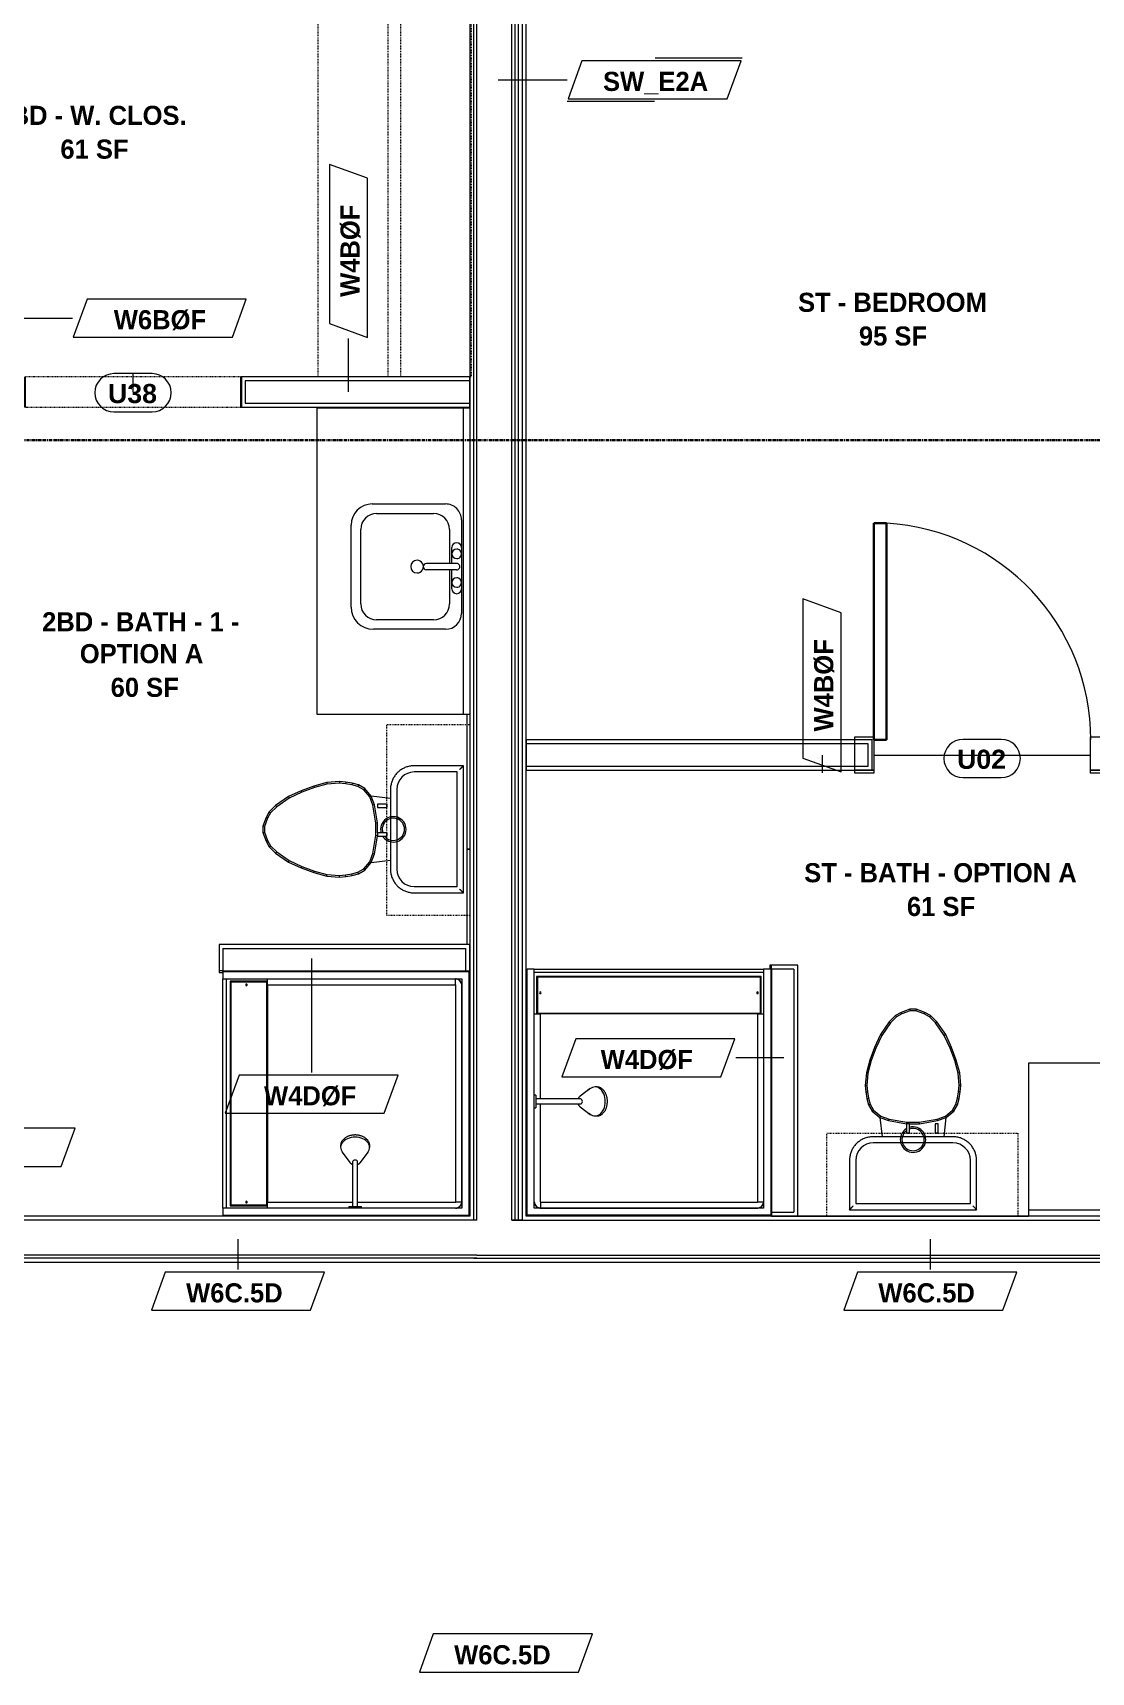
# Model space of a CAD drawing. Header units: inches. Extents: x -4058 to -1781, y 9814 to 12264.
# Drawn here: x -3411.8 to -3245.6, y 11653.8 to 11911.1 of the extents above; entities that cross this region are included whole.
import ezdxf

# ---------------------------------------------------------------- set-up
doc = ezdxf.new("R2010")
doc.units = ezdxf.units.IN
doc.header["$MEASUREMENT"] = 0
for name, pattern in [('Dash', [0.25, 0.125, -0.125]), ('Grid Line 1_2_', [0.875, 0.5, -0.125, 0.125, -0.125]), ('Overhead', [0.15625, 0.09375, -0.0625])]:
    doc.linetypes.add(name, pattern=pattern)
for name, color, linetype, lineweight in [('0-1', 7, 'Continuous', 5), ('A-AREA-IDEN', 2, 'Continuous', 9), ('A-DETL-GENF-3', 92, 'Overhead', 9), ('A-DETL-MEDM', 33, 'Continuous', 30), ('A-DOOR-3', 31, 'Continuous', 9), ('A-DOOR-4', 31, 'Continuous', 30), ('A-DOOR-IDEN', 31, 'Continuous', 9), ('A-FLOR-1', 7, 'Continuous', 9), ('A-FLOR-2', 192, 'Continuous', 9), ('A-WALL', 113, 'Continuous', 18), ('A-WALL-2', 250, 'Continuous', 18), ('A-WALL-3', 113, 'Continuous', 9), ('A-WALL-IDEN', 211, 'Continuous', 9), ('I-WALL-1', 7, 'Continuous', 9), ('P-SANR-FIXT', 6, 'Continuous', 9), ('Q-CASE', 31, 'Continuous', 9), ('Q-CASE-1', 31, 'Dash', 9), ('Q-CASE-HDLN', 31, 'Dash', 9), ('S-GRID-1', 1, 'Grid Line 1_2_', 30)]:
    doc.layers.add(name, color=color, linetype=linetype, lineweight=lineweight)
doc.styles.add('Arial_B', font='arialbd.ttf', dxfattribs={"height": 3})
doc.styles.add('Century Gothic_B', font='GOTHICB.TTF', dxfattribs={"height": 3})

# ---------------------------------------------------------------- blocks, each defined once
blk = doc.blocks.new('CTR - 1st Phase - Shell_rvt-1-UNIT PLANS - 2ND FLOOR')
at = {"layer": 'A-FLOR-1'}
for p, q in [((-3343.56, 11782.99), (-3343.16, 11782.99)), ((-3343.16, 11782.99), (-3343.56, 11782.99))]:
    blk.add_line(p, q, dxfattribs=at)
blk = doc.blocks.new('CTR - 1st Phase - Common Walls_rvt-1-UNIT PLANS - 2ND FLOOR')
at = {"layer": 'A-WALL-2'}
for p, q in [((-3342.54, 11725.36), (-3342.54, 12110.34)), ((-3342.04, 11725.36), (-3342.04, 12110.34)), ((-3336.54, 11725.36), (-3336.54, 12110.34)), ((-3336.04, 11725.36), (-3336.04, 12110.34)), ((-3335.54, 11725.36), (-3335.54, 12110.34)), ((-3334.91, 11725.36), (-3334.91, 12110.34)), ((-3342.54, 11724.74), (-3342.54, 11725.36)), ((-3342.04, 11724.74), (-3342.04, 11725.36)), ((-3336.54, 11724.74), (-3336.54, 11725.36)), ((-3336.04, 11724.74), (-3336.04, 11725.36)), ((-3335.54, 11724.74), (-3335.54, 11725.36)), ((-3334.91, 11724.74), (-3334.91, 11725.36)), ((-3343.16, 11724.74), (-3413.78, 11724.74)), ((-3342.54, 11724.74), (-3343.16, 11724.74)), ((-3342.04, 11724.74), (-3342.54, 11724.74)), ((-3336.04, 11724.74), (-3336.54, 11724.74)), ((-3336.54, 11724.74), (-3336.04, 11724.74)), ((-3335.54, 11724.74), (-3336.04, 11724.74)), ((-3336.04, 11724.74), (-3335.54, 11724.74)), ((-3334.91, 11724.74), (-3335.54, 11724.74)), ((-3335.54, 11724.74), (-3334.91, 11724.74)), ((-3334.91, 11724.74), (-3207.1, 11724.74)), ((-3343.16, 11718.74), (-3419.78, 11718.74)), ((-3343.16, 11719.24), (-3419.28, 11719.24)), ((-3342.04, 11719.24), (-3343.16, 11719.24)), ((-3342.54, 11718.74), (-3343.16, 11718.74)), ((-3342.54, 11718.74), (-3342.04, 11718.74)), ((-3342.04, 11718.74), (-3342.54, 11718.74)), ((-3342.04, 11719.24), (-3207.1, 11719.24)), ((-3342.04, 11718.74), (-3207.1, 11718.74))]:
    blk.add_line(p, q, dxfattribs=at)
at = {"layer": 'I-WALL-1'}
for p, q in [((-3343.16, 12110.34), (-3343.16, 11852.18)), ((-3334.29, 11764.11), (-3334.29, 12110.34)), ((-3343.16, 11804.18), (-3343.16, 11763.86)), ((-3381.91, 11725.36), (-3413.16, 11725.36)), ((-3207.1, 11725.36), (-3295.79, 11725.36)), ((-3420.41, 11718.11), (-3343.16, 11718.11)), ((-3343.16, 11718.11), (-3342.54, 11718.11)), ((-3342.54, 11718.11), (-3207.1, 11718.11))]:
    blk.add_line(p, q, dxfattribs=at)
blk = doc.blocks.new('CTR - 1st Phase - Structure_rvt-1-UNIT PLANS - 2ND FLOOR')
at = {"layer": 'S-GRID-1'}
blk.add_line((-1781.27, 11847.19), (-4041.78, 11847.19), dxfattribs=at)
blk = doc.blocks.new('Door-Opening - CLEAR OPENING - 34_ x 80_-3922092-UNIT PLANS - 2ND FLOOR')
at = {"layer": 'A-DETL-GENF-3'}
for p, q in [((16.68, 2.37), (-17.32, 2.37)), ((-17.32, -2.38), (16.68, -2.38))]:
    blk.add_line(p, q, dxfattribs=at)
at = {"layer": 'A-DETL-MEDM'}
for p, q in [((-17.32, 2.37), (-17.32, -2.38)), ((16.68, -2.38), (16.68, 2.37))]:
    blk.add_line(p, q, dxfattribs=at)
blk = doc.blocks.new('M_Sink Vanity-Square - 500 x 440mm-1372835-UNIT PLANS - 2ND FLOOR')
at = {"layer": 'P-SANR-FIXT'}
for p, q in [((-5.72, 10.23), (7.14, 10.23)), ((-5.22, 8.73), (6.46, 8.73)), ((-9.22, -4.59), (-9.22, 6.73)), ((-7.72, -2.72), (-7.72, 6.23)), ((8.96, 6.23), (8.96, -2.72)), ((10.46, 6.91), (10.46, -4.59)), ((0.12, -6.33), (0.12, -1.59)), ((1.12, -6.33), (1.12, -1.59)), ((7.96, -7.09), (-6.72, -7.09)), ((0.12, -5.22), (-5.22, -5.22)), ((-2.88, -5.59), (0.12, -5.59)), ((3.62, -7.09), (-2.88, -7.09)), ((6.46, -5.22), (1.12, -5.22)), ((1.12, -5.59), (3.62, -5.59))]:
    blk.add_line(p, q, dxfattribs=at)
for centre, radius, start, end in [((-5.72, 6.73), 3.5, 90, 180), ((-5.22, 6.23), 2.5, 90, 180), ((6.46, 6.23), 2.5, 360, 90), ((7.14, 6.91), 3.32, 360, 90), ((0.62, -0.13), 1, 360, 180), ((0.62, -0.13), 1, 180, 0), ((0.62, -1.59), 0.5, 360, 180), ((-6.72, -4.59), 2.5, 180, 270), ((-5.22, -2.72), 2.5, 180, 270), ((6.46, -2.72), 2.5, 270, 360), ((7.96, -4.59), 2.5, 270, 0), ((-2.88, -6.34), 0.75, 90, 270), ((-1.88, -6.34), 0.75, 360, 180), ((-1.88, -6.34), 0.75, 180, 0), ((0.62, -6.33), 0.5, 180, 0), ((2.62, -6.34), 0.75, 0, 180), ((2.62, -6.34), 0.75, 180, 0), ((3.62, -6.34), 0.75, 270, 90)]:
    blk.add_arc(centre, radius, start, end, dxfattribs=at)
blk = doc.blocks.new('Toilet-Domestic-3D - Toilet-Domestic-3D-1352612-UNIT PLANS - 2ND FLOOR')
at = {"layer": 'P-SANR-FIXT'}
for p, q in [((-9.98, 19.48), (-9.98, 11.75)), ((9.98, 19.48), (-9.98, 19.48)), ((-9.86, 19.36), (-9.98, 19.48)), ((9, 18.5), (-9, 18.5)), ((-9, 18.5), (-9, 11.75)), ((-9, 18.5), (-9, 11.75)), ((9, 18.5), (-9, 18.5)), ((9, 11.75), (9, 18.5)), ((9, 11.75), (9, 18.5)), ((9.98, 19.48), (9.86, 19.36)), ((9.98, 11.75), (9.98, 19.48)), ((-6.25, 9), (6.25, 9)), ((-6.25, 9), (6.25, 9)), ((-6.25, 8.02), (6.25, 8.02)), ((-4.86, 8.02), (-5.21, 5)), ((5.21, 5), (4.86, 8.02)), ((-3.84, 5.5), (-5.21, 5)), ((-3.77, 5.26), (-5.08, 4.78)), ((-1, 6), (-3.84, 5.5)), ((-3.84, 5.5), (-3.77, 5.26)), ((-0.98, 5.75), (-3.77, 5.26)), ((-1, 6), (-0.98, 5.75)), ((0.56, 6), (-1, 6)), ((0.98, 5.75), (-0.98, 5.75)), ((1, 5.98), (0.98, 5.75)), ((3.77, 5.26), (0.98, 5.75)), ((3.84, 5.5), (1.05, 5.99)), ((3.84, 5.5), (3.77, 5.26)), ((5.08, 4.78), (3.77, 5.26)), ((5.21, 5), (3.84, 5.5)), ((-6.97, 3), (-7.24, 2)), ((-6.73, 2.9), (-6.99, 1.95)), ((-6.4, 4), (-6.97, 3)), ((-6.97, 3), (-6.73, 2.9)), ((-6.21, 3.84), (-6.73, 2.9)), ((-5.21, 5), (-6.4, 4)), ((-6.21, 3.84), (-6.4, 4)), ((-5.08, 4.78), (-6.21, 3.84)), ((-5.21, 5), (-5.08, 4.78)), ((5.21, 5), (5.08, 4.78)), ((6.21, 3.84), (5.08, 4.78)), ((6.4, 4), (5.21, 5)), ((6.4, 4), (6.21, 3.84)), ((6.73, 2.9), (6.21, 3.84)), ((6.97, 3), (6.4, 4)), ((6.97, 3), (6.73, 2.9)), ((6.99, 1.95), (6.73, 2.9)), ((7.24, 2), (6.97, 3)), ((-7.41, 1), (-7.5, 0)), ((-7.24, 2), (-7.41, 1)), ((-7.41, 1), (-7.16, 0.96)), ((-7.16, 0.96), (-7.25, 0)), ((-7.24, 2), (-6.99, 1.95)), ((-6.99, 1.95), (-7.16, 0.96)), ((7.24, 2), (6.99, 1.95)), ((7.16, 0.96), (6.99, 1.95)), ((7.41, 1), (7.16, 0.96)), ((7.25, 0), (7.16, 0.96)), ((7.41, 1), (7.24, 2)), ((7.5, 0), (7.25, 0)), ((7.5, 0), (7.41, 1)), ((-7.5, 0), (-7.25, 0)), ((-7.5, 0), (-7.33, -1.99)), ((-7.33, -1.99), (-7.08, -1.95)), ((-7.33, -1.99), (-6.79, -4)), ((-7.25, 0), (-7.08, -1.95)), ((-7.08, -1.95), (-6.55, -3.92)), ((6.55, -3.92), (7.08, -1.95)), ((6.79, -4), (7.33, -1.99)), ((7.08, -1.95), (7.25, 0)), ((7.33, -1.99), (7.08, -1.95)), ((7.33, -1.99), (7.5, 0)), ((-6.79, -4), (-6.55, -3.92)), ((-6.79, -4), (-6.06, -6)), ((-6.55, -3.92), (-5.83, -5.9)), ((5.83, -5.9), (6.55, -3.92)), ((6.06, -6), (6.79, -4)), ((6.79, -4), (6.55, -3.92)), ((-6.06, -6), (-5.83, -5.9)), ((-6.06, -6), (-5.13, -8)), ((-5.83, -5.9), (-4.91, -7.88)), ((4.91, -7.88), (5.83, -5.9)), ((5.13, -8), (6.06, -6)), ((6.06, -6), (5.83, -5.9)), ((-5.13, -8), (-4.91, -7.88)), ((-5.13, -8), (-3.74, -10)), ((-4.91, -7.88), (-3.55, -9.84)), ((-3.74, -10), (-3.55, -9.84)), ((-3.74, -10), (-2.74, -11)), ((-3.55, -9.84), (-2.59, -10.8)), ((2.59, -10.8), (3.55, -9.84)), ((2.74, -11), (3.74, -10)), ((3.55, -9.84), (4.91, -7.88)), ((3.74, -10), (3.55, -9.84)), ((3.74, -10), (5.13, -8)), ((5.13, -8), (4.91, -7.88)), ((-2.74, -11), (-2.59, -10.8)), ((-2.74, -11), (-1.87, -11.5)), ((-2.59, -10.8), (-1.77, -11.27)), ((-1.87, -11.5), (-1.77, -11.27)), ((-1.87, -11.5), (-0.5, -12)), ((-1.77, -11.27), (-0.46, -11.75)), ((-0.5, -12), (-0.46, -11.75)), ((-0.5, -12), (0.5, -12)), ((-0.46, -11.75), (0.46, -11.75)), ((0.46, -11.75), (1.77, -11.27)), ((0.5, -12), (0.46, -11.75)), ((0.5, -12), (1.87, -11.5)), ((1.77, -11.27), (2.59, -10.8)), ((1.87, -11.5), (1.77, -11.27)), ((1.87, -11.5), (2.74, -11)), ((2.74, -11), (2.59, -10.8))]:
    blk.add_line(p, q, dxfattribs=at)
at = {"layer": 'P-SANR-FIXT', "flags": 128}
for points in [[(-9.98, 11.75), (-9.97, 11.6), (-9.97, 11.45), (-9.95, 11.3), (-9.93, 11.16), (-9.9, 11.01), (-9.87, 10.86), (-9.83, 10.72), (-9.79, 10.58), (-9.74, 10.44), (-9.68, 10.3), (-9.62, 10.16), (-9.56, 10.03), (-9.48, 9.9), (-9.41, 9.77), (-9.33, 9.65), (-9.24, 9.52), (-9.15, 9.41), (-9.05, 9.29), (-8.95, 9.18), (-8.85, 9.08), (-8.74, 8.97), (-8.62, 8.88), (-8.51, 8.78), (-8.39, 8.7), (-8.26, 8.61), (-8.14, 8.54), (-8.01, 8.46), (-7.87, 8.4), (-7.74, 8.33), (-7.6, 8.28), (-7.46, 8.22), (-7.32, 8.18), (-7.17, 8.14), (-7.03, 8.11), (-6.88, 8.08), (-6.74, 8.05), (-6.59, 8.04), (-6.44, 8.03), (-6.29, 8.02), (-6.25, 8.02)], [(6.25, 8.02), (6.4, 8.03), (6.55, 8.03), (6.7, 8.05), (6.84, 8.07), (6.99, 8.1), (7.14, 8.13), (7.28, 8.17), (7.42, 8.21), (7.56, 8.26), (7.7, 8.32), (7.84, 8.38), (7.97, 8.44), (8.1, 8.52), (8.23, 8.59), (8.35, 8.67), (8.48, 8.76), (8.59, 8.85), (8.71, 8.95), (8.82, 9.05), (8.92, 9.15), (9.03, 9.26), (9.12, 9.38), (9.22, 9.49), (9.3, 9.61), (9.39, 9.74), (9.46, 9.86), (9.54, 9.99), (9.6, 10.13), (9.67, 10.26), (9.72, 10.4), (9.78, 10.54), (9.82, 10.68), (9.86, 10.83), (9.89, 10.97), (9.92, 11.12), (9.95, 11.26), (9.96, 11.41), (9.97, 11.56), (9.98, 11.71), (9.98, 11.75)]]:
    blk.add_lwpolyline(points, dxfattribs=at)
at = {"layer": 'P-SANR-FIXT'}
for centre, radius, start, end in [((-6.25, 11.75), 2.75, 180, 270), ((-6.25, 11.75), 2.75, 180, 270), ((0, 8.48), 2, 360, 286.863), ((6.25, 11.75), 2.75, 270, 360), ((6.25, 11.75), 2.75, 270, 360), ((0, 8.48), 1.75, 360, 289.017), ((0, 8.48), 2, 302.0714, 360), ((0, 8.48), 1.75, 308.7554, 360)]:
    blk.add_arc(centre, radius, start, end, dxfattribs=at)
for points in [[(-9.98, 19.48), (-9.98, 19.48), (-9.98, 19.48), (-9.98, 19.48)], [(9.98, 19.48), (9.98, 19.48), (9.98, 19.48), (9.98, 19.48)]]:
    blk.add_open_spline(points, degree=3, dxfattribs=at)
for points, knots in [([(-9.37, 18.87), (-9.41, 18.91), (-9.47, 18.97), (-9.55, 19.05), (-9.6, 19.1), (-9.66, 19.16), (-9.71, 19.21), (-9.75, 19.25), (-9.78, 19.28), (-9.8, 19.3), (-9.82, 19.32), (-9.85, 19.35), (-9.86, 19.36), (-9.86, 19.36)], [0, 0, 0, 0, 0.166667, 0.25, 0.333333, 0.416667, 0.5, 0.583333, 0.666667, 0.708333, 0.75, 0.833333, 1, 1, 1, 1]), ([(9.86, 19.36), (9.86, 19.36), (9.85, 19.35), (9.82, 19.32), (9.8, 19.3), (9.78, 19.28), (9.75, 19.25), (9.71, 19.21), (9.66, 19.16), (9.6, 19.1), (9.55, 19.05), (9.47, 18.97), (9.41, 18.91), (9.37, 18.87)], [-1, -1, -1, -1, -0.833333, -0.75, -0.708333, -0.666667, -0.583333, -0.5, -0.416667, -0.333333, -0.25, -0.166667, 0, 0, 0, 0])]:
    blk.add_open_spline(points, degree=3, knots=knots, dxfattribs=at)
blk = doc.blocks.new('Bath Vanity - Bath Vanity 48_-3150017-UNIT PLANS - 2ND FLOOR')
at = {"layer": 'Q-CASE'}
for p, q in [((24.74, 24), (-23.26, 24)), ((-23.26, 24), (-23.26, 1)), ((24.74, 1), (24.74, 24))]:
    blk.add_line(p, q, dxfattribs=at)
blk = doc.blocks.new('BATHROOM MIRROR - BATHROOM MIRROR 48_-3123886-UNIT PLANS - 2ND FLOOR')
at = {"layer": 'Q-CASE'}
for p, q in [((-23.26, -23), (24.74, -23)), ((-23.26, -23), (-23.26, -24)), ((24.74, -24), (24.74, -23)), ((24.74, -24), (-23.26, -24))]:
    blk.add_line(p, q, dxfattribs=at)
blk = doc.blocks.new('300 Series Wall Hung Cabinet_326 - 30_-2909953-UNIT PLANS - 2ND FLOOR')
at = {"layer": 'Q-CASE'}
for p, q in [((-2.01, 14.69), (-2.5, 14.69)), ((-2.5, 14.69), (-2.5, 13.19)), ((-2.01, 13.19), (-2.5, 13.19)), ((-2.01, 13.19), (-2.01, 14.69)), ((2.49, 14.69), (2, 14.69)), ((2, 14.69), (2, 13.19)), ((2.49, 13.19), (2, 13.19)), ((2.49, 13.19), (2.49, 14.69))]:
    blk.add_line(p, q, dxfattribs=at)
at = {"layer": 'Q-CASE-1'}
for p, q in [((-15, 0.19), (-15, 13.19)), ((-15, 13.19), (15, 13.19)), ((15, 13.19), (15, 0.19)), ((15, 0.19), (-15, 0.19))]:
    blk.add_line(p, q, dxfattribs=at)
blk = doc.blocks.new('OD_CW_Closet - OD_CW_Closet-3801314-UNIT PLANS - 2ND FLOOR')
at = {"layer": 'Q-CASE-HDLN'}
for p, q in [((0.74, -24), (0.74, 0)), ((0.74, 0), (80.99, 0)), ((80.99, 0), (80.99, -24)), ((0.74, -11), (80.99, -11)), ((0.74, -13), (80.99, -13)), ((80.99, -24), (0.74, -24))]:
    blk.add_line(p, q, dxfattribs=at)
blk = doc.blocks.new('SWING - SINGLE - FLUSH - SWING - FLUSH - 2-10 x 6-8 - PRIVACY-4346070-UNIT PLANS - 2ND FLOOR')
at = {"layer": 'A-DOOR-3'}
for p, q in [((-20, 2.37), (-20, 2.87)), ((-20, 2.87), (-17, 2.87)), ((-17, 2.87), (-17, 2.37)), ((17, 2.37), (17, 2.87)), ((17, 2.87), (20, 2.87)), ((20, 2.87), (20, 2.37)), ((-20, 2.37), (-17, 2.37)), ((-20, -2.88), (-20, 2.37)), ((-17, 2.37), (-20, 2.37)), ((-17, 2.37), (-17, -2.88)), ((17, 2.37), (20, 2.37)), ((17, -2.88), (17, 2.37)), ((20, 2.37), (17, 2.37)), ((20, 2.37), (20, -2.88)), ((-17, -2.88), (-20, -2.88)), ((20, -2.88), (17, -2.88))]:
    blk.add_line(p, q, dxfattribs=at)
blk.add_arc((17, -2.38), 34.07, 180, 266.6343, dxfattribs=at)
at = {"layer": 'A-DOOR-4'}
for p, q in [((15, -2.38), (15, -36.38)), ((17, -2.38), (15, -2.38)), ((17, -2.38), (17, -36.38)), ((17, -36.38), (15, -36.38))]:
    blk.add_line(p, q, dxfattribs=at)
blk = doc.blocks.new('The Shower - The Shower-V42-UNIT PLANS - 2ND FLOOR')
at = {"layer": 'P-SANR-FIXT'}
for p, q in [((0, -0.5), (38.5, -0.5)), ((0, -39.25), (0, -0.5)), ((0.12, -39.25), (0.12, -0.63)), ((0.12, -0.63), (38.38, -0.63)), ((1.25, -39.25), (1.25, -1.75)), ((1.25, -1.75), (37.25, -1.75)), ((1.3, -2.43), (1.28, -2.51)), ((1.42, -2.2), (1.4, -2.23)), ((1.58, -2.01), (1.51, -2.08)), ((1.73, -1.9), (1.7, -1.92)), ((2.01, -1.78), (1.93, -1.8)), ((36.25, -1.77), (2.25, -1.77)), ((36.25, -1.77), (36.25, -1.75)), ((36.57, -1.8), (36.49, -1.78)), ((36.8, -1.92), (36.77, -1.9)), ((36.99, -2.08), (36.92, -2.01)), ((37.1, -2.23), (37.08, -2.2)), ((37.22, -2.51), (37.2, -2.43)), ((37.25, -1.75), (37.25, -17.52)), ((38.38, -0.63), (38.38, -39.25)), ((38.5, -0.5), (38.5, -39.25)), ((2.2, -32.27), (2.2, -2.75)), ((36.25, -2.7), (2.25, -2.7)), ((36.3, -18.11), (36.3, -2.75)), ((36.3, -32.27), (36.3, -18.89)), ((37.25, -19.48), (37.25, -39.25)), ((1.62, -32.27), (1.62, -38.13)), ((36.75, -32.38), (1.75, -32.38)), ((1.75, -32.38), (1.75, -38)), ((2.2, -32.27), (36.3, -32.27)), ((36.75, -38), (36.75, -32.38)), ((36.88, -38.13), (36.88, -32.27)), ((1.62, -38.13), (36.88, -38.13)), ((1.75, -38), (36.75, -38)), ((0.12, -39.25), (0, -39.25)), ((0.12, -39.25), (1.25, -39.25)), ((1.25, -38.75), (37.25, -38.75)), ((1.25, -39.25), (1.25, -38.75)), ((37.25, -39.25), (1.25, -39.25)), ((37.25, -38.75), (37.25, -39.25)), ((37.25, -39.25), (38.38, -39.25)), ((38.5, -39.25), (38.38, -39.25))]:
    blk.add_line(p, q, dxfattribs=at)
for centre, radius, start, end in [((2.25, -2.75), 1, 90, 180), ((36.25, -2.75), 1, 0, 90), ((2.2, -35.56), 0.125, 0, 180), ((2.2, -35.56), 0.125, 180, 0), ((36.3, -35.56), 0.125, 0, 180), ((36.3, -35.56), 0.125, 180, 0)]:
    blk.add_arc(centre, radius, start, end, dxfattribs=at)
for centre, major_axis, start_param, end_param in [((2.2, -32.28), (0.95, 0), 1.570796, 3.141593), ((36.3, -32.28), (-0.95, 0), 3.141593, 4.712389)]:
    blk.add_ellipse(centre, major_axis=major_axis, ratio=0.019505, start_param=start_param, end_param=end_param, dxfattribs=at)
for points, knots in [([(2.25, -1.77), (2.19, -1.77), (2.06, -1.78), (1.8, -1.86), (1.53, -2.04), (1.34, -2.32), (1.26, -2.57), (1.25, -2.7), (1.25, -2.77)], [-0.001856, -0.001856, -0.001856, -0.001856, 0.123376, 0.248608, 0.499072, 0.749536, 0.874768, 1, 1, 1, 1]), ([(1.38, -2.25), (1.41, -2.21), (1.47, -2.12), (1.55, -2.04), (1.59, -2)], [-0.666048, -0.666048, -0.666048, -0.666048, -0.5714286, -0.4597287, -0.4597287, -0.4597287, -0.4597287]), ([(1.75, -1.88), (1.77, -1.87), (1.86, -1.82), (2.03, -1.77), (2.17, -1.75), (2.25, -1.75)], [-0.332096, -0.332096, -0.332096, -0.332096, -0.2857143, -0.1428571, 0, 0, 0, 0]), ([(36.25, -1.75), (36.31, -1.75), (36.42, -1.76), (36.59, -1.8), (36.7, -1.85), (36.75, -1.88)], [-1, -1, -1, -1, -0.8928571, -0.7857143, -0.6665409, -0.6665409, -0.6665409, -0.6665409]), ([(37.25, -2.77), (37.25, -2.7), (37.24, -2.57), (37.16, -2.32), (36.98, -2.04), (36.7, -1.86), (36.45, -1.78), (36.32, -1.77), (36.25, -1.77)], [-0.001856, -0.001856, -0.001856, -0.001856, 0.123376, 0.248608, 0.499072, 0.749536, 0.874768, 1, 1, 1, 1]), ([(36.75, -1.88), (36.79, -1.91), (36.89, -1.97), (36.97, -2.05), (37.01, -2.11)], [-0.666048, -0.666048, -0.666048, -0.666048, -0.5714286, -0.4462442, -0.4462442, -0.4462442, -0.4462442]), ([(37.12, -2.25), (37.13, -2.27), (37.16, -2.33), (37.18, -2.38), (37.19, -2.42)], [-0.332096, -0.332096, -0.332096, -0.332096, -0.2857143, -0.2167295, -0.2167295, -0.2167295, -0.2167295]), ([(2.25, -2.7), (2.24, -2.7), (2.24, -2.7), (2.23, -2.7), (2.22, -2.71), (2.22, -2.71), (2.21, -2.72), (2.21, -2.73), (2.2, -2.74), (2.2, -2.74), (2.2, -2.75), (2.2, -2.75)], [-1, -1, -1, -1, -0.833333, -0.75, -0.666667, -0.583333, -0.416667, -0.333333, -0.208333, -0.083333, 0, 0, 0, 0]), ([(36.3, -2.75), (36.3, -2.74), (36.3, -2.74), (36.3, -2.73), (36.29, -2.72), (36.29, -2.72), (36.28, -2.71), (36.27, -2.71), (36.26, -2.7), (36.26, -2.7), (36.25, -2.7), (36.25, -2.7)], [-1, -1, -1, -1, -0.833333, -0.75, -0.666667, -0.583333, -0.416667, -0.333333, -0.208333, -0.083333, 0, 0, 0, 0])]:
    blk.add_open_spline(points, degree=3, knots=knots, dxfattribs=at)
for points in [[(1.35, -2.32), (1.36, -2.3), (1.37, -2.27), (1.38, -2.25)], [(1.63, -1.97), (1.67, -1.94), (1.71, -1.91), (1.75, -1.88)], [(36.25, -2.7), (36.25, -2.62), (36.25, -2.45), (36.25, -2.22), (36.25, -2.03), (36.25, -1.88), (36.25, -1.82), (36.25, -1.8)], [(37.05, -2.15), (37.07, -2.18), (37.09, -2.21), (37.12, -2.25)], [(1.25, -2.75), (1.25, -2.74), (1.25, -2.72), (1.25, -2.71)], [(2.2, -2.75), (2.12, -2.75), (1.95, -2.75), (1.72, -2.75), (1.52, -2.76), (1.37, -2.76), (1.27, -2.76), (1.25, -2.77), (1.25, -2.77)], [(37.25, -2.67), (37.25, -2.7), (37.25, -2.72), (37.25, -2.75)]]:
    blk.add_open_spline(points, degree=3, dxfattribs=at)
blk = doc.blocks.new('Shower Head - Shower Head-3260035-UNIT PLANS - 2ND FLOOR')
at = {"layer": 'P-SANR-FIXT'}
for p, q in [((-2.28, 9.81), (-2.28, 9.54)), ((-2.02, 8.78), (-0.84, 7.19)), ((0.84, 7.19), (2.02, 8.78)), ((2.28, 9.54), (2.28, 9.81)), ((-0.39, 7.27), (-0.39, 6.01)), ((0.39, 6.01), (0.39, 7.27)), ((-0.98, 0.26), (-0.98, 0)), ((-0.98, 0.26), (0.98, 0.26)), ((-0.39, 1), (-0.39, 0.26)), ((0.39, 0.26), (0.39, 1)), ((0.98, 0), (0.98, 0.26)), ((0.98, 0), (-0.98, 0))]:
    blk.add_line(p, q, dxfattribs=at)
at = {"layer": 'P-SANR-FIXT', "flags": 128}
for points in [[(0, 11.49), (-0.09, 11.49), (-0.18, 11.48), (-0.27, 11.48), (-0.35, 11.47), (-0.44, 11.46), (-0.53, 11.44), (-0.62, 11.43), (-0.7, 11.41), (-0.79, 11.39), (-0.87, 11.36), (-0.95, 11.34), (-1.03, 11.31), (-1.11, 11.28), (-1.19, 11.25), (-1.26, 11.21), (-1.34, 11.17), (-1.41, 11.13), (-1.48, 11.09), (-1.55, 11.05), (-1.61, 11), (-1.68, 10.95), (-1.74, 10.9), (-1.8, 10.85), (-1.85, 10.8), (-1.9, 10.74), (-1.95, 10.69), (-2, 10.63), (-2.04, 10.57), (-2.08, 10.51), (-2.12, 10.44), (-2.15, 10.38), (-2.18, 10.31), (-2.21, 10.25), (-2.23, 10.18), (-2.25, 10.11), (-2.26, 10.04), (-2.27, 9.97), (-2.28, 9.9), (-2.28, 9.83), (-2.28, 9.81)], [(2.28, 9.81), (2.28, 9.88), (2.28, 9.95), (2.27, 10.02), (2.25, 10.09), (2.24, 10.16), (2.21, 10.23), (2.19, 10.3), (2.16, 10.36), (2.13, 10.43), (2.09, 10.49), (2.05, 10.55), (2.01, 10.61), (1.97, 10.67), (1.92, 10.73), (1.86, 10.79), (1.81, 10.84), (1.75, 10.89), (1.69, 10.94), (1.63, 10.99), (1.57, 11.04), (1.5, 11.08), (1.43, 11.12), (1.36, 11.16), (1.28, 11.2), (1.21, 11.24), (1.13, 11.27), (1.05, 11.3), (0.97, 11.33), (0.89, 11.36), (0.81, 11.38), (0.72, 11.4), (0.64, 11.42), (0.55, 11.44), (0.47, 11.45), (0.38, 11.46), (0.29, 11.47), (0.2, 11.48), (0.11, 11.49), (0.02, 11.49), (0, 11.49)], [(-0.84, 7.19), (-0.81, 7.16), (-0.79, 7.13), (-0.76, 7.1), (-0.73, 7.08), (-0.7, 7.05), (-0.68, 7.03), (-0.65, 7.01), (-0.62, 6.98), (-0.59, 6.97), (-0.56, 6.95), (-0.53, 6.93), (-0.49, 6.91), (-0.46, 6.9), (-0.43, 6.89), (-0.4, 6.87)], [(-0.39, 6.01), (-0.39, 5.81), (-0.39, 5.6), (-0.39, 5.38), (-0.39, 5.15), (-0.39, 4.92), (-0.39, 4.68), (-0.39, 4.43), (-0.39, 4.18), (-0.39, 3.93), (-0.39, 3.67), (-0.39, 3.4), (-0.39, 3.13), (-0.39, 2.86), (-0.39, 2.59), (-0.39, 2.31), (-0.39, 2.03), (-0.39, 1.75), (-0.39, 1.46), (-0.39, 1.18), (-0.39, 1)], [(0.39, 6.87), (0.43, 6.88), (0.46, 6.9), (0.49, 6.91), (0.52, 6.93), (0.55, 6.94), (0.58, 6.96), (0.61, 6.98), (0.64, 7), (0.67, 7.03), (0.7, 7.05), (0.73, 7.07), (0.76, 7.1), (0.78, 7.13), (0.81, 7.16), (0.83, 7.19), (0.84, 7.19)], [(0.39, 1), (0.39, 1.29), (0.39, 1.57), (0.39, 1.85), (0.39, 2.13), (0.39, 2.41), (0.39, 2.69), (0.39, 2.96), (0.39, 3.23), (0.39, 3.5), (0.39, 3.76), (0.39, 4.02), (0.39, 4.27), (0.39, 4.52), (0.39, 4.77), (0.39, 5), (0.39, 5.23), (0.39, 5.46), (0.39, 5.67), (0.39, 5.88), (0.39, 6.01)]]:
    blk.add_lwpolyline(points, dxfattribs=at)
at = {"layer": 'P-SANR-FIXT'}
for centre, major_axis, start_param, end_param in [((0, 9.54), (-2.28, 0), 4.712389, 6.956384), ((0, 9.54), (2.28, 0), 5.609987, 7.853982), ((0, 7.27), (-0.394, 0), 4.712389, 6.283185), ((0, 7.27), (0.394, 0), 0, 1.570796)]:
    blk.add_ellipse(centre, major_axis=major_axis, ratio=0.707107, start_param=start_param, end_param=end_param, dxfattribs=at)
blk = doc.blocks.new('The Shower - The Shower-4050272-UNIT PLANS - 2ND FLOOR')
at = {"layer": 'P-SANR-FIXT'}
for p, q in [((0, -0.5), (38.5, -0.5)), ((0, -39.25), (0, -0.5)), ((0.12, -39.25), (0.12, -0.63)), ((0.12, -0.63), (38.38, -0.63)), ((1.25, -39.25), (1.25, -1.75)), ((1.25, -1.75), (37.25, -1.75)), ((1.3, -2.43), (1.28, -2.51)), ((1.38, -2.26), (1.37, -2.28)), ((1.42, -2.2), (1.4, -2.23)), ((1.58, -2.01), (1.51, -2.08)), ((1.73, -1.9), (1.7, -1.92)), ((2.01, -1.78), (1.93, -1.8)), ((36.25, -1.77), (2.25, -1.77)), ((36.25, -1.77), (36.25, -1.75)), ((36.57, -1.8), (36.49, -1.78)), ((36.8, -1.92), (36.77, -1.9)), ((36.99, -2.08), (36.92, -2.01)), ((37.1, -2.23), (37.08, -2.2)), ((37.13, -2.28), (37.12, -2.26)), ((37.22, -2.51), (37.2, -2.43)), ((37.25, -1.75), (37.25, -17.52)), ((38.38, -0.63), (38.38, -39.25)), ((38.5, -0.5), (38.5, -39.25)), ((2.2, -32.27), (2.2, -2.75)), ((36.25, -2.7), (2.25, -2.7)), ((36.3, -18.11), (36.3, -2.75)), ((36.3, -32.27), (36.3, -18.89)), ((37.25, -19.48), (37.25, -39.25)), ((1.62, -32.27), (1.62, -38.13)), ((36.75, -32.38), (1.75, -32.38)), ((1.75, -32.38), (1.75, -38)), ((2.2, -32.27), (36.3, -32.27)), ((36.75, -38), (36.75, -32.38)), ((36.88, -38.13), (36.88, -32.27)), ((1.62, -38.13), (36.88, -38.13)), ((1.75, -38), (36.75, -38)), ((0.12, -39.25), (0, -39.25)), ((0.12, -39.25), (1.25, -39.25)), ((1.25, -38.75), (37.25, -38.75)), ((1.25, -39.25), (1.25, -38.75)), ((37.25, -39.25), (1.25, -39.25)), ((37.25, -38.75), (37.25, -39.25)), ((37.25, -39.25), (38.38, -39.25)), ((38.5, -39.25), (38.38, -39.25))]:
    blk.add_line(p, q, dxfattribs=at)
for centre, radius, start, end in [((2.25, -2.75), 1, 90, 180), ((36.25, -2.75), 1, 0, 90), ((2.2, -35.56), 0.125, 0, 180), ((2.2, -35.56), 0.125, 180, 0), ((36.3, -35.56), 0.125, 0, 180), ((36.3, -35.56), 0.125, 180, 0)]:
    blk.add_arc(centre, radius, start, end, dxfattribs=at)
for centre, major_axis, start_param, end_param in [((2.2, -32.28), (0.95, 0), 1.570796, 3.141593), ((36.3, -32.28), (-0.95, 0), 3.141593, 4.712389)]:
    blk.add_ellipse(centre, major_axis=major_axis, ratio=0.019505, start_param=start_param, end_param=end_param, dxfattribs=at)
for points, knots in [([(2.25, -1.77), (2.19, -1.77), (2.06, -1.78), (1.8, -1.86), (1.53, -2.04), (1.34, -2.32), (1.26, -2.57), (1.25, -2.7), (1.25, -2.77)], [-0.001856, -0.001856, -0.001856, -0.001856, 0.123376, 0.248608, 0.499072, 0.749536, 0.874768, 1, 1, 1, 1]), ([(1.38, -2.25), (1.41, -2.21), (1.47, -2.12), (1.55, -2.04), (1.59, -2)], [-0.666048, -0.666048, -0.666048, -0.666048, -0.5714286, -0.4597287, -0.4597287, -0.4597287, -0.4597287]), ([(1.75, -1.88), (1.77, -1.87), (1.86, -1.82), (2.03, -1.77), (2.17, -1.75), (2.25, -1.75)], [-0.332096, -0.332096, -0.332096, -0.332096, -0.2857143, -0.1428571, 0, 0, 0, 0]), ([(36.25, -1.75), (36.31, -1.75), (36.42, -1.76), (36.59, -1.8), (36.7, -1.85), (36.75, -1.88)], [-1, -1, -1, -1, -0.8928571, -0.7857143, -0.6665409, -0.6665409, -0.6665409, -0.6665409]), ([(37.25, -2.77), (37.25, -2.7), (37.24, -2.57), (37.16, -2.32), (36.98, -2.04), (36.7, -1.86), (36.45, -1.78), (36.32, -1.77), (36.25, -1.77)], [-0.001856, -0.001856, -0.001856, -0.001856, 0.123376, 0.248608, 0.499072, 0.749536, 0.874768, 1, 1, 1, 1]), ([(36.75, -1.88), (36.79, -1.91), (36.89, -1.97), (36.97, -2.05), (37.01, -2.11)], [-0.666048, -0.666048, -0.666048, -0.666048, -0.5714286, -0.4462442, -0.4462442, -0.4462442, -0.4462442]), ([(37.12, -2.25), (37.13, -2.27), (37.16, -2.33), (37.18, -2.38), (37.19, -2.42)], [-0.332096, -0.332096, -0.332096, -0.332096, -0.2857143, -0.2167295, -0.2167295, -0.2167295, -0.2167295]), ([(2.25, -2.7), (2.24, -2.7), (2.24, -2.7), (2.23, -2.7), (2.22, -2.71), (2.22, -2.71), (2.21, -2.72), (2.21, -2.73), (2.2, -2.74), (2.2, -2.74), (2.2, -2.75), (2.2, -2.75)], [-1, -1, -1, -1, -0.833333, -0.75, -0.666667, -0.583333, -0.416667, -0.333333, -0.208333, -0.083333, 0, 0, 0, 0]), ([(36.3, -2.75), (36.3, -2.74), (36.3, -2.74), (36.3, -2.73), (36.29, -2.72), (36.29, -2.72), (36.28, -2.71), (36.27, -2.71), (36.26, -2.7), (36.26, -2.7), (36.25, -2.7), (36.25, -2.7)], [-1, -1, -1, -1, -0.833333, -0.75, -0.666667, -0.583333, -0.416667, -0.333333, -0.208333, -0.083333, 0, 0, 0, 0])]:
    blk.add_open_spline(points, degree=3, knots=knots, dxfattribs=at)
for points in [[(1.35, -2.32), (1.36, -2.3), (1.37, -2.27), (1.38, -2.25)], [(1.63, -1.97), (1.67, -1.94), (1.71, -1.91), (1.75, -1.88)], [(36.25, -2.7), (36.25, -2.62), (36.25, -2.45), (36.25, -2.22), (36.25, -2.03), (36.25, -1.88), (36.25, -1.82), (36.25, -1.8)], [(37.05, -2.15), (37.07, -2.18), (37.09, -2.21), (37.12, -2.25)], [(1.25, -2.75), (1.25, -2.74), (1.25, -2.72), (1.25, -2.71)], [(2.2, -2.75), (2.12, -2.75), (1.95, -2.75), (1.72, -2.75), (1.52, -2.76), (1.37, -2.76), (1.27, -2.76), (1.25, -2.77), (1.25, -2.77)], [(37.25, -2.67), (37.25, -2.7), (37.25, -2.72), (37.25, -2.75)]]:
    blk.add_open_spline(points, degree=3, dxfattribs=at)
blk = doc.blocks.new('Wall Tag - Arch Wall-3956453-UNIT PLANS - 2ND FLOOR')
at = {"layer": 'A-WALL-IDEN'}
for p, q in [((-0.3561, 0.0937), (-0.4244, -0.0937)), ((0.4244, 0.0937), (-0.3561, 0.0937)), ((0.3561, -0.0937), (0.4244, 0.0937)), ((-0.4244, -0.0937), (0.3561, -0.0937))]:
    blk.add_line(p, q, dxfattribs=at)
blk = doc.blocks.new('Wall Tag - Shear Wall-3956451-UNIT PLANS - 2ND FLOOR')
at = {"layer": 'A-WALL-IDEN'}
for p, q in [((-0.3561, 0.0937), (-0.4244, -0.0937)), ((0.4244, 0.0937), (-0.3561, 0.0937)), ((0.4291, 0.1068), (0.0033, 0.1068)), ((0.3561, -0.0937), (0.4244, 0.0937)), ((0, -0.1068), (-0.4291, -0.1068)), ((-0.4244, -0.0937), (0.3561, -0.0937))]:
    blk.add_line(p, q, dxfattribs=at)
blk = doc.blocks.new('Door Tag - Type Mark-2601225-UNIT PLANS - 2ND FLOOR')
at = {"layer": 'A-DOOR-IDEN'}
for p, q in [((0.09375, 0.09375), (-0.09375, 0.09375)), ((-0.09375, -0.09375), (0.09375, -0.09375))]:
    blk.add_line(p, q, dxfattribs=at)
for centre, start, end in [((-0.09375, 0), 90, 270), ((0.09375, 0), 270, 90)]:
    blk.add_arc(centre, 0.09375, start, end, dxfattribs=at)

msp = doc.modelspace()

# ---------------------------------------------------------------- linework, layer by layer
at = {"layer": 'A-DOOR-IDEN'}
msp.add_line((-3396.03, 11854.74), (-3396.03, 11857.61), dxfattribs=at)
at = {"layer": 'A-FLOR-2'}
for p, q in [((-3343.56, 11852.18), (-3343.56, 11852.36)), ((-3343.56, 11767.99), (-3343.56, 11804.18)), ((-3279.72, 11797.74), (-3245.72, 11797.74)), ((-3291.66, 11725.37), (-3255.47, 11725.37))]:
    msp.add_line(p, q, dxfattribs=at)
at = {"layer": 'A-WALL'}
for p, q in [((-3378.41, 11856.49), (-3378.41, 11852.99)), ((-3343.16, 11856.49), (-3378.41, 11856.49)), ((-3378.41, 11852.99), (-3343.16, 11852.99)), ((-3280.6, 11799.49), (-3334.29, 11799.49)), ((-3280.6, 11795.99), (-3280.6, 11799.49)), ((-3334.29, 11795.99), (-3280.6, 11795.99)), ((-3381.91, 11767.36), (-3381.91, 11763.86)), ((-3381.91, 11767.36), (-3343.78, 11767.36)), ((-3343.78, 11763.86), (-3343.78, 11767.36)), ((-3381.91, 11763.86), (-3382.53, 11763.86)), ((-3295.79, 11764.11), (-3295.79, 11764.74)), ((-3292.29, 11764.11), (-3295.79, 11764.11)), ((-3292.29, 11764.11), (-3292.29, 11725.99)), ((-3295.79, 11725.99), (-3292.29, 11725.99))]:
    msp.add_line(p, q, dxfattribs=at)
at = {"layer": 'A-WALL-3'}
for p, q in [((-3343.16, 11857.11), (-3379.03, 11857.11)), ((-3343.16, 11852.36), (-3343.16, 11857.11)), ((-3379.03, 11852.36), (-3343.16, 11852.36)), ((-3279.97, 11800.11), (-3334.29, 11800.11)), ((-3334.29, 11800.11), (-3334.29, 11795.36)), ((-3279.97, 11795.36), (-3279.97, 11800.11)), ((-3334.29, 11795.36), (-3279.97, 11795.36)), ((-3343.16, 11767.99), (-3382.53, 11767.99)), ((-3382.53, 11767.99), (-3382.53, 11763.61)), ((-3343.16, 11763.86), (-3343.16, 11767.99)), ((-3291.66, 11764.74), (-3296.04, 11764.74)), ((-3296.04, 11764.74), (-3296.04, 11764.11)), ((-3291.66, 11725.36), (-3291.66, 11764.74)), ((-3382.53, 11763.61), (-3381.91, 11763.61)), ((-3295.79, 11725.36), (-3291.66, 11725.36))]:
    msp.add_line(p, q, dxfattribs=at)
at = {"layer": 'A-WALL-IDEN'}
for p, q in [((-3338.72, 11903.74), (-3327.88, 11903.74)), ((-3416.41, 11866.33), (-3405.56, 11866.33)), ((-3362.21, 11854.74), (-3362.21, 11863.15)), ((-3287.86, 11797.74), (-3287.86, 11794.93)), ((-3367.99, 11765.8), (-3367.99, 11747.93)), ((-3293.85, 11750.2), (-3301.41, 11750.2)), ((-3379.57, 11721.74), (-3379.57, 11716.99)), ((-3270.88, 11721.74), (-3270.88, 11716.99))]:
    msp.add_line(p, q, dxfattribs=at)

# ---------------------------------------------------------------- block references
at = {"layer": '0-1'}
for name in ['CTR - 1st Phase - Structure_rvt-1-UNIT PLANS - 2ND FLOOR', 'CTR - 1st Phase - Shell_rvt-1-UNIT PLANS - 2ND FLOOR', 'CTR - 1st Phase - Common Walls_rvt-1-UNIT PLANS - 2ND FLOOR']:
    msp.add_blockref(name, (0, 0), dxfattribs=at)
at = {"layer": 'A-DOOR-3', "rotation": 180}
for name, p in [('Door-Opening - CLEAR OPENING - 34_ x 80_-3922092-UNIT PLANS - 2ND FLOOR', (-3396.35, 11854.74)), ('SWING - SINGLE - FLUSH - SWING - FLUSH - 2-10 x 6-8 - PRIVACY-4346070-UNIT PLANS - 2ND FLOOR', (-3262.72, 11797.74))]:
    msp.add_blockref(name, p, dxfattribs=at)
at = {"layer": 'A-DOOR-IDEN', "xscale": 31.99999999999999, "yscale": 31.99999999999999, "zscale": 31.99999999999999}
for p in [(-3396.03, 11854.61), (-3262.72, 11797.2)]:
    msp.add_blockref('Door Tag - Type Mark-2601225-UNIT PLANS - 2ND FLOOR', p, dxfattribs=at)
at = {"layer": 'A-WALL-IDEN', "xscale": 31.99999999999999, "yscale": 31.99999999999999, "zscale": 31.99999999999999}
for name, p in [('Wall Tag - Shear Wall-3956451-UNIT PLANS - 2ND FLOOR', (-3314.15, 11903.74)), ('Wall Tag - Arch Wall-3956453-UNIT PLANS - 2ND FLOOR', (-3391.83, 11866.33)), ('Wall Tag - Arch Wall-3956453-UNIT PLANS - 2ND FLOOR', (-3315.14, 11750.2)), ('Wall Tag - Arch Wall-3956453-UNIT PLANS - 2ND FLOOR', (-3367.99, 11744.51)), ('Wall Tag - Arch Wall-3956453-UNIT PLANS - 2ND FLOOR', (-3418.7, 11736.15)), ('Wall Tag - Arch Wall-3956453-UNIT PLANS - 2ND FLOOR', (-3379.57, 11713.58)), ('Wall Tag - Arch Wall-3956453-UNIT PLANS - 2ND FLOOR', (-3270.88, 11713.58)), ('Wall Tag - Arch Wall-3956453-UNIT PLANS - 2ND FLOOR', (-3337.49, 11656.77))]:
    msp.add_blockref(name, p, dxfattribs=at)
at = {"layer": 'A-WALL-IDEN', "xscale": 31.99999999999999, "yscale": 31.99999999999999, "zscale": 31.99999999999999, "rotation": 89.99999999999955}
for p in [(-3362.21, 11876.88), (-3287.86, 11808.66)]:
    msp.add_blockref('Wall Tag - Arch Wall-3956453-UNIT PLANS - 2ND FLOOR', p, dxfattribs=at)
at = {"layer": 'P-SANR-FIXT'}
for name, p, rotation in [('M_Sink Vanity-Square - 500 x 440mm-1372835-UNIT PLANS - 2ND FLOOR', (-3351.56, 11826.7), 90.0000000003275), ('Toilet-Domestic-3D - Toilet-Domestic-3D-1352612-UNIT PLANS - 2ND FLOOR', (-3363.64, 11786.08), 270.0000000001426), ('The Shower - The Shower-V42-UNIT PLANS - 2ND FLOOR', (-3342.66, 11763.86), 270.0000000000445), ('The Shower - The Shower-4050272-UNIT PLANS - 2ND FLOOR', (-3295.79, 11724.86), 180), ('Toilet-Domestic-3D - Toilet-Domestic-3D-1352612-UNIT PLANS - 2ND FLOOR', (-3273.57, 11745.85), 180), ('Shower Head - Shower Head-3260035-UNIT PLANS - 2ND FLOOR', (-3333.04, 11743.36), 269.9999999999192)]:
    msp.add_blockref(name, p, dxfattribs=dict(at, rotation=rotation))
msp.add_blockref('Shower Head - Shower Head-3260035-UNIT PLANS - 2ND FLOOR', (-3361.16, 11726.61), dxfattribs=at)
at = {"layer": 'Q-CASE'}
for name, p, rotation in [('OD_CW_Closet - OD_CW_Closet-3801314-UNIT PLANS - 2ND FLOOR', (-3366.97, 11856.38), 90.00000000000064), ('Bath Vanity - Bath Vanity 48_-3150017-UNIT PLANS - 2ND FLOOR', (-3343.16, 11827.44), 90.00000000032026), ('BATHROOM MIRROR - BATHROOM MIRROR 48_-3123886-UNIT PLANS - 2ND FLOOR', (-3367.16, 11827.44), 89.99999999996542), ('300 Series Wall Hung Cabinet_326 - 30_-2909953-UNIT PLANS - 2ND FLOOR', (-3342.97, 11787.53), 89.99999999999527)]:
    msp.add_blockref(name, p, dxfattribs=dict(at, rotation=rotation))
for name, p in [('Bath Vanity - Bath Vanity 48_-3150017-UNIT PLANS - 2ND FLOOR', (-3232.21, 11725.36)), ('300 Series Wall Hung Cabinet_326 - 30_-2909953-UNIT PLANS - 2ND FLOOR', (-3272.12, 11725.18)), ('BATHROOM MIRROR - BATHROOM MIRROR 48_-3123886-UNIT PLANS - 2ND FLOOR', (-3232.21, 11749.37))]:
    msp.add_blockref(name, p, dxfattribs=at)

# ---------------------------------------------------------------- texts
at = {"layer": 'A-AREA-IDEN', "char_height": 3, "attachment_point": 1, "style": 'Century Gothic_B'}
for s, insert, width in [('2BD - W. CLOS.', (-3417.48, 11899.66), 36.764), ('61 SF', (-3407.44, 11894.36), 12.423), ('ST - BEDROOM', (-3291.62, 11870.31), 35.552), ('95 SF', (-3282.07, 11865.02), 12.423), ('2BD - BATH - 1 -', (-3410.31, 11820.16), 38.481), ('OPTION A', (-3404.39, 11815.16), 24.24), ('60 SF', (-3399.55, 11809.87), 12.423), ('ST - BATH - OPTION A', (-3290.66, 11780.77), 51.51), ('61 SF', (-3274.53, 11775.47), 12.423)]:
    msp.add_mtext(s, dxfattribs=dict(at, insert=insert, width=width))
at = {"layer": 'A-DOOR-IDEN', "char_height": 3, "width": 9.393, "attachment_point": 1, "style": 'Arial_B'}
for s, insert in [('U38', (-3399.96, 11855.99)), ('U02', (-3266.66, 11798.58))]:
    msp.add_mtext(s, dxfattribs=dict(at, insert=insert))
at = {"layer": 'A-WALL-IDEN', "char_height": 3, "attachment_point": 1, "style": 'Century Gothic_B'}
for s, insert, width in [('SW_E2A', (-3322.24, 11904.99), 19.493), ('W6BØF', (-3399.05, 11867.58), 17.372), ('W4DØF', (-3322.61, 11751.45), 17.978), ('W4DØF', (-3375.46, 11745.76), 17.978), ('W6C.5D', (-3387.7, 11714.82), 19.594), ('W6C.5D', (-3279.02, 11714.82), 19.594), ('W6C.5D', (-3345.62, 11658.01), 19.594)]:
    msp.add_mtext(s, dxfattribs=dict(at, insert=insert, width=width))
at = {"layer": 'A-WALL-IDEN', "char_height": 3, "width": 17.372, "attachment_point": 1, "rotation": 90, "style": 'Century Gothic_B'}
for insert in [(-3363.46, 11869.66), (-3289.1, 11801.44)]:
    msp.add_mtext('W4BØF', dxfattribs=dict(at, insert=insert))

doc.saveas('drawing.dxf')
